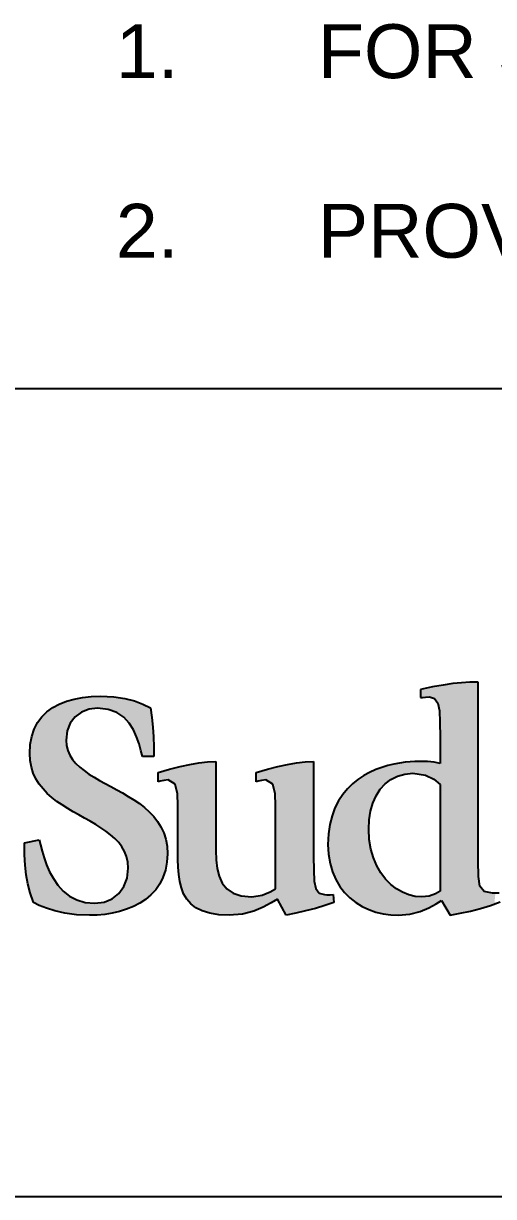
# Model space of a CAD drawing. Header units: millimetres. Extents: x 20 to 208, y 10 to 269.
# Drawn here: x 45.55 to 63, y 10 to 53.55 of the extents above; entities that cross this region are included whole.
import ezdxf

# ---------------------------------------------------------------- set-up
doc = ezdxf.new("R2010")
doc.units = ezdxf.units.MM
doc.header["$MEASUREMENT"] = 0
doc.layers.get('0').update_dxf_attribs({"linetype": 'CONTINUOUS'})
doc.layers.add('BOR-A1', color=7, linetype='CONTINUOUS')
doc.layers.add('G-ANNO-SYMB', color=5, linetype='CONTINUOUS')
doc.layers.add('N-ANNO-TEXT', color=2, linetype='CONTINUOUS', lineweight=25)
doc.styles.add('_CGS_2-5_NOTES', font='arial.ttf', dxfattribs={"height": 2.5})

msp = doc.modelspace()

# ---------------------------------------------------------------- hatches: boundary and pattern name
at = {"layer": 'BOR-A1'}
h = msp.add_hatch(color=256, dxfattribs=at)
h.paths.add_polyline_path([(62.437, 21.886), (62.429, 22.466), (62.429, 29.1), (62.118, 29.094), (61.809, 29.076), (61.486, 29.042), (61.134, 28.991), (60.738, 28.92), (60.283, 28.829), (60.283, 28.525), (60.36, 28.531), (60.478, 28.543), (60.62, 28.549), (60.813, 28.493), (60.93, 28.321), (60.99, 28.027), (61.012, 27.607), (61.015, 27.053), (61.015, 26.083), (60.791, 26.121), (60.543, 26.147), (60.242, 26.157), (60.085, 26.154), (59.91, 26.144), (59.718, 26.125), (59.514, 26.095), (59.3, 26.055), (59.079, 26.001), (58.854, 25.933), (58.627, 25.849), (58.402, 25.747), (58.182, 25.627), (57.969, 25.486), (57.766, 25.324), (57.576, 25.139), (57.402, 24.929), (57.247, 24.694), (57.113, 24.43), (57.005, 24.138), (56.924, 23.816), (56.873, 23.462), (56.855, 23.074), (56.875, 22.705), (56.931, 22.364), (57.021, 22.052), (57.143, 21.769), (57.293, 21.514), (57.469, 21.286), (57.668, 21.087), (57.887, 20.915), (58.123, 20.77), (58.373, 20.652), (58.635, 20.56), (58.905, 20.495), (59.182, 20.456), (59.461, 20.443), (59.892, 20.484), (60.272, 20.587), (60.599, 20.724), (60.867, 20.866), (61.073, 20.986), (61.385, 20.443), (61.762, 20.516), (62.141, 20.598), (62.517, 20.693), (62.885, 20.805), (63.141, 20.899), (63.037, 20.937), (63.07, 21.257), (62.963, 21.257), (62.654, 21.328), (62.496, 21.522)])
h.paths.add_polyline_path([(61.015, 21.34), (60.851, 21.237), (60.617, 21.157), (60.333, 21.126), (60.095, 21.145), (59.859, 21.201), (59.627, 21.294), (59.403, 21.423), (59.191, 21.587), (58.996, 21.785), (58.82, 22.015), (58.667, 22.278), (58.542, 22.572), (58.448, 22.897), (58.388, 23.251), (58.368, 23.633), (58.386, 23.981), (58.438, 24.307), (58.525, 24.608), (58.645, 24.88), (58.797, 25.12), (58.98, 25.324), (59.194, 25.489), (59.436, 25.611), (59.706, 25.687), (60.004, 25.713), (60.469, 25.65), (60.78, 25.494), (61.015, 25.294)], flags=16)
h.paths.add_polyline_path([(77.865, 28.455), (77.986, 28.758), (78.198, 28.961), (78.509, 29.034), (78.881, 28.931), (79.056, 28.702), (79.126, 28.467), (79.241, 28.484), (79.233, 28.685), (79.211, 28.864), (79.175, 29.026), (79.026, 29.087), (78.826, 29.132), (78.551, 29.15), (78.261, 29.124), (77.988, 29.043), (77.748, 28.901), (77.556, 28.692), (77.429, 28.409), (77.383, 28.048), (77.426, 27.686), (77.548, 27.402), (77.735, 27.191), (77.975, 27.047), (78.257, 26.964), (78.567, 26.938), (78.897, 26.971), (79.169, 27.039), (79.34, 27.094), (79.332, 27.168), (79.272, 27.181), (79.246, 27.241), (79.241, 27.407), (79.245, 27.561), (79.273, 27.636), (79.348, 27.67), (79.406, 27.678), (79.406, 27.76), (78.534, 27.76), (78.534, 27.678), (78.682, 27.653), (78.792, 27.62), (78.832, 27.55), (78.838, 27.39), (78.838, 27.078), (78.762, 27.07), (78.684, 27.064), (78.608, 27.061), (78.292, 27.128), (78.045, 27.325), (77.884, 27.644), (77.827, 28.081)])
h.paths.add_polyline_path([(79.989, 28.147), (80.03, 28.189), (80.071, 28.208), (80.113, 28.212), (80.19, 28.193), (80.301, 28.153), (80.384, 28.122), (80.465, 28.193), (80.521, 28.265), (80.565, 28.352), (80.512, 28.41), (80.431, 28.467), (80.318, 28.492), (80.172, 28.451), (80.053, 28.36), (79.973, 28.27), (79.968, 28.359), (79.958, 28.431), (79.948, 28.492), (79.768, 28.459), (79.624, 28.418), (79.438, 28.352), (79.438, 28.27), (79.46, 28.28), (79.493, 28.29), (79.537, 28.295), (79.601, 28.252), (79.624, 28.151), (79.627, 28.032), (79.627, 27.292), (79.619, 27.161), (79.584, 27.099), (79.504, 27.078), (79.438, 27.07), (79.438, 26.987), (80.244, 26.987), (80.244, 27.07), (80.121, 27.086), (80.028, 27.117), (79.994, 27.201), (79.989, 27.374)])
h.paths.add_polyline_path([(81.61, 28.23), (81.478, 28.425), (81.19, 28.492), (80.915, 28.439), (80.699, 28.312), (80.54, 28.155), (80.563, 28.092), (80.588, 28.042), (80.622, 27.99), (80.647, 27.99), (80.708, 28.117), (80.824, 28.25), (81.017, 28.311), (81.18, 28.259), (81.259, 28.127), (81.28, 27.949), (81.28, 27.875), (80.962, 27.78), (80.639, 27.603), (80.491, 27.283), (80.54, 27.103), (80.677, 26.982), (80.885, 26.938), (81.073, 26.966), (81.213, 27.031), (81.313, 27.103), (81.369, 27.023), (81.459, 26.962), (81.609, 26.938), (81.73, 26.954), (81.816, 26.988), (81.855, 27.011), (81.855, 27.056), (81.841, 27.052), (81.7, 27.124), (81.649, 27.298), (81.642, 27.522), (81.642, 27.916)])
h.paths.add_polyline_path([(81.28, 27.727), (81.28, 27.374), (81.282, 27.311), (81.286, 27.248), (81.288, 27.201), (81.252, 27.175), (81.193, 27.143), (81.107, 27.127), (80.985, 27.163), (80.906, 27.256), (80.877, 27.39), (80.935, 27.584), (81.074, 27.693), (81.247, 27.727), (81.256, 27.727), (81.266, 27.727)], flags=16)
h.paths.add_polyline_path([(82.398, 28.188), (82.459, 28.242), (82.543, 28.29), (82.653, 28.311), (82.878, 28.221), (82.962, 28.004), (82.973, 27.744), (82.973, 27.292), (82.965, 27.161), (82.93, 27.099), (82.85, 27.078), (82.784, 27.07), (82.784, 26.987), (83.524, 26.987), (83.524, 27.07), (83.467, 27.078), (83.381, 27.099), (83.344, 27.161), (83.335, 27.292), (83.335, 27.925), (83.278, 28.262), (83.118, 28.44), (82.875, 28.492), (82.654, 28.46), (82.498, 28.387), (82.398, 28.311), (82.398, 28.492), (82.233, 28.477), (82.056, 28.441), (81.847, 28.377), (81.847, 28.286), (81.865, 28.291), (81.9, 28.299), (81.946, 28.303), (82.009, 28.262), (82.033, 28.165), (82.036, 28.048), (82.036, 27.292), (82.028, 27.161), (81.992, 27.099), (81.913, 27.078), (81.855, 27.07), (81.855, 27.056), (81.864, 27.061), (81.872, 27.02), (81.855, 27.011), (81.855, 26.987), (82.587, 26.987), (82.587, 27.07), (82.53, 27.078), (82.444, 27.099), (82.407, 27.161), (82.398, 27.292)])
h.paths.add_polyline_path([(85.012, 29.298), (84.851, 29.291), (84.675, 29.268), (84.453, 29.224), (84.453, 29.141), (84.475, 29.144), (84.506, 29.147), (84.544, 29.15), (84.613, 29.105), (84.639, 28.969), (84.642, 28.739), (84.642, 28.475), (84.584, 28.483), (84.52, 28.489), (84.445, 28.492), (84.2, 28.464), (83.91, 28.347), (83.667, 28.093), (83.565, 27.653), (83.665, 27.252), (83.915, 27.016), (84.24, 26.938), (84.419, 26.966), (84.561, 27.026), (84.659, 27.086), (84.741, 26.938), (84.901, 26.972), (85.063, 27.014), (85.218, 27.07), (85.21, 27.16), (85.144, 27.16), (85.051, 27.192), (85.017, 27.292), (85.012, 27.489)])
h.paths.add_polyline_path([(84.154, 28.295), (84.379, 28.369), (84.5, 28.352), (84.581, 28.311), (84.642, 28.262), (84.642, 27.185), (84.599, 27.155), (84.54, 27.135), (84.47, 27.127), (84.228, 27.207), (84.037, 27.439), (83.96, 27.81), (84.01, 28.097)], flags=16)
at = {"layer": 'BOR-A1', "linetype": 'Continuous'}
msp.add_hatch(color=7, dxfattribs=at).paths.add_polyline_path([(49.676, 28.398), (49.318, 28.492), (48.9, 28.552), (48.412, 28.574), (48.069, 28.563), (47.742, 28.529), (47.433, 28.471), (47.145, 28.389), (46.879, 28.283), (46.638, 28.151), (46.422, 27.992), (46.234, 27.807), (46.076, 27.594), (45.95, 27.353), (45.858, 27.083), (45.801, 26.783), (45.781, 26.453), (45.797, 26.185), (45.843, 25.939), (45.916, 25.712), (46.014, 25.503), (46.135, 25.311), (46.276, 25.133), (46.434, 24.968), (46.607, 24.815), (46.793, 24.672), (46.989, 24.537), (47.192, 24.409), (47.4, 24.286), (47.61, 24.167), (47.821, 24.049), (48.029, 23.931), (48.232, 23.813), (48.428, 23.691), (48.614, 23.565), (48.787, 23.432), (48.945, 23.292), (49.086, 23.142), (49.207, 22.981), (49.305, 22.807), (49.378, 22.619), (49.424, 22.416), (49.44, 22.195), (49.399, 21.824), (49.282, 21.505), (49.096, 21.245), (48.849, 21.051), (48.547, 20.929), (48.198, 20.887), (47.843, 20.92), (47.532, 21.013), (47.261, 21.157), (47.028, 21.342), (46.829, 21.56), (46.661, 21.802), (46.521, 22.059), (46.407, 22.321), (46.314, 22.58), (46.24, 22.827), (46.181, 23.052), (46.135, 23.247), (45.584, 23.132), (45.59, 22.691), (45.609, 22.302), (45.648, 21.948), (45.709, 21.61), (45.799, 21.271), (45.921, 20.912), (46.135, 20.809), (46.4, 20.703), (46.717, 20.604), (47.089, 20.521), (47.516, 20.464), (48.001, 20.443), (48.284, 20.452), (48.566, 20.477), (48.845, 20.52), (49.117, 20.582), (49.38, 20.663), (49.63, 20.765), (49.867, 20.888), (50.085, 21.032), (50.283, 21.2), (50.459, 21.391), (50.608, 21.607), (50.73, 21.847), (50.82, 22.114), (50.876, 22.408), (50.895, 22.729), (50.879, 23.009), (50.831, 23.266), (50.756, 23.504), (50.655, 23.723), (50.531, 23.924), (50.386, 24.11), (50.223, 24.281), (50.045, 24.44), (49.854, 24.589), (49.652, 24.727), (49.443, 24.858), (49.229, 24.983), (49.012, 25.103), (48.795, 25.22), (48.581, 25.335), (48.372, 25.45), (48.171, 25.567), (47.98, 25.687), (47.801, 25.811), (47.639, 25.942), (47.494, 26.081), (47.369, 26.229), (47.268, 26.388), (47.193, 26.559), (47.146, 26.745), (47.13, 26.946), (47.17, 27.288), (47.285, 27.578), (47.465, 27.813), (47.701, 27.986), (47.984, 28.093), (48.305, 28.13), (48.695, 28.088), (49.014, 27.973), (49.271, 27.799), (49.474, 27.58), (49.631, 27.332), (49.751, 27.069), (49.841, 26.806), (49.91, 26.558), (49.966, 26.338), (50.393, 26.338), (50.388, 26.7), (50.373, 27.065), (50.347, 27.429), (50.31, 27.788), (50.262, 28.138), (49.987, 28.278)])
at = {"layer": 'BOR-A1'}
msp.add_hatch(color=256, dxfattribs=at).paths.add_polyline_path([(56.321, 26.157), (56.012, 26.135), (55.692, 26.098), (55.354, 26.043), (54.993, 25.967), (54.605, 25.867), (54.183, 25.738), (54.183, 25.393), (54.259, 25.415), (54.39, 25.449), (54.553, 25.467), (54.802, 25.313), (54.894, 24.949), (54.907, 24.521), (54.907, 21.422), (54.704, 21.309), (54.416, 21.184), (54.027, 21.126), (53.637, 21.162), (53.33, 21.264), (53.096, 21.425), (52.926, 21.637), (52.811, 21.892), (52.74, 22.184), (52.705, 22.503), (52.695, 22.844), (52.695, 26.157), (52.384, 26.135), (52.062, 26.098), (51.724, 26.043), (51.363, 25.967), (50.974, 25.867), (50.55, 25.738), (50.55, 25.393), (50.629, 25.415), (50.76, 25.449), (50.928, 25.467), (51.176, 25.313), (51.268, 24.949), (51.281, 24.521), (51.281, 22.811), (51.283, 22.514), (51.293, 22.228), (51.315, 21.956), (51.353, 21.698), (51.412, 21.459), (51.497, 21.239), (51.612, 21.041), (51.762, 20.868), (51.95, 20.721), (52.183, 20.603), (52.464, 20.516), (52.798, 20.462), (53.188, 20.443), (53.682, 20.485), (54.101, 20.593), (54.453, 20.74), (54.744, 20.899), (54.981, 21.044), (55.301, 20.443), (55.658, 20.518), (56.022, 20.604), (56.386, 20.699), (56.74, 20.802), (57.077, 20.912), (57.052, 21.216), (56.932, 21.207), (56.816, 21.206), (56.724, 21.208), (56.527, 21.264), (56.408, 21.432), (56.347, 21.714), (56.324, 22.113), (56.321, 22.63)])

# ---------------------------------------------------------------- linework, layer by layer
for q in [(181.992, 40), (181.992, 40), (181.992, 40), (181.992, 40), (206, 40), (96.559, 40)]:
    msp.add_line((20, 40), q)
at = {"layer": 'BOR-A1', "color": 7, "linetype": 'Continuous'}
for p, q in [((60.738, 28.92), (60.283, 28.829)), ((60.283, 28.829), (60.283, 28.525)), ((61.134, 28.991), (60.738, 28.92)), ((61.486, 29.042), (61.134, 28.991)), ((61.809, 29.076), (61.486, 29.042)), ((62.118, 29.094), (61.809, 29.076)), ((62.429, 29.1), (62.118, 29.094)), ((62.429, 22.466), (62.429, 29.1)), ((46.879, 28.283), (47.145, 28.389)), ((47.145, 28.389), (47.433, 28.471)), ((47.433, 28.471), (47.742, 28.529)), ((47.742, 28.529), (48.069, 28.563)), ((48.069, 28.563), (48.412, 28.574)), ((48.412, 28.574), (48.9, 28.552)), ((48.9, 28.552), (49.318, 28.492)), ((49.318, 28.492), (49.676, 28.398)), ((49.676, 28.398), (49.987, 28.278)), ((60.283, 28.525), (60.36, 28.531)), ((60.36, 28.531), (60.478, 28.543)), ((60.478, 28.543), (60.62, 28.549)), ((60.62, 28.549), (60.813, 28.493)), ((60.813, 28.493), (60.93, 28.321)), ((60.93, 28.321), (60.99, 28.027)), ((46.234, 27.807), (46.422, 27.992)), ((46.422, 27.992), (46.638, 28.151)), ((46.638, 28.151), (46.879, 28.283)), ((47.701, 27.986), (47.465, 27.813)), ((47.984, 28.093), (47.701, 27.986)), ((48.305, 28.13), (47.984, 28.093)), ((48.695, 28.088), (48.305, 28.13)), ((49.014, 27.973), (48.695, 28.088)), ((49.271, 27.799), (49.014, 27.973)), ((49.987, 28.278), (50.262, 28.138)), ((50.262, 28.138), (50.31, 27.788)), ((60.99, 28.027), (61.012, 27.607)), ((45.95, 27.353), (46.076, 27.594)), ((46.076, 27.594), (46.234, 27.807)), ((47.285, 27.578), (47.17, 27.288)), ((47.465, 27.813), (47.285, 27.578)), ((49.474, 27.58), (49.271, 27.799)), ((49.631, 27.332), (49.474, 27.58)), ((50.31, 27.788), (50.347, 27.429)), ((61.012, 27.607), (61.015, 27.053)), ((45.801, 26.783), (45.858, 27.083)), ((45.858, 27.083), (45.95, 27.353)), ((47.17, 27.288), (47.13, 26.946)), ((49.751, 27.069), (49.631, 27.332)), ((49.841, 26.806), (49.751, 27.069)), ((50.347, 27.429), (50.373, 27.065)), ((50.373, 27.065), (50.388, 26.7)), ((61.015, 27.053), (61.015, 26.083)), ((45.781, 26.453), (45.801, 26.783)), ((47.13, 26.946), (47.146, 26.745)), ((47.146, 26.745), (47.193, 26.559)), ((49.91, 26.558), (49.841, 26.806)), ((50.388, 26.7), (50.393, 26.338)), ((45.797, 26.185), (45.781, 26.453)), ((45.843, 25.939), (45.797, 26.185)), ((47.193, 26.559), (47.268, 26.388)), ((47.268, 26.388), (47.369, 26.229)), ((47.369, 26.229), (47.494, 26.081)), ((49.966, 26.338), (49.91, 26.558)), ((50.393, 26.338), (49.966, 26.338)), ((52.062, 26.098), (52.384, 26.135)), ((52.384, 26.135), (52.695, 26.157)), ((52.695, 26.157), (52.695, 22.844)), ((55.692, 26.098), (56.012, 26.135)), ((56.012, 26.135), (56.321, 26.157)), ((56.321, 26.157), (56.321, 22.63)), ((59.91, 26.144), (59.718, 26.125)), ((60.085, 26.154), (59.91, 26.144)), ((60.242, 26.157), (60.085, 26.154)), ((60.543, 26.147), (60.242, 26.157)), ((60.791, 26.121), (60.543, 26.147)), ((45.916, 25.712), (45.843, 25.939)), ((46.014, 25.503), (45.916, 25.712)), ((47.494, 26.081), (47.639, 25.942)), ((47.639, 25.942), (47.801, 25.811)), ((47.801, 25.811), (47.98, 25.687)), ((50.55, 25.738), (50.974, 25.867)), ((50.55, 25.393), (50.55, 25.738)), ((50.974, 25.867), (51.363, 25.967)), ((51.363, 25.967), (51.724, 26.043)), ((51.724, 26.043), (52.062, 26.098)), ((54.183, 25.738), (54.605, 25.867)), ((54.183, 25.393), (54.183, 25.738)), ((54.605, 25.867), (54.993, 25.967)), ((54.993, 25.967), (55.354, 26.043)), ((55.354, 26.043), (55.692, 26.098)), ((58.402, 25.747), (58.182, 25.627)), ((58.627, 25.849), (58.402, 25.747)), ((58.854, 25.933), (58.627, 25.849)), ((59.079, 26.001), (58.854, 25.933)), ((59.3, 26.055), (59.079, 26.001)), ((59.514, 26.095), (59.3, 26.055)), ((59.718, 26.125), (59.514, 26.095)), ((59.706, 25.687), (60.004, 25.713)), ((60.004, 25.713), (60.469, 25.65)), ((61.015, 26.083), (60.791, 26.121)), ((46.135, 25.311), (46.014, 25.503)), ((46.276, 25.133), (46.135, 25.311)), ((47.98, 25.687), (48.171, 25.567)), ((48.171, 25.567), (48.372, 25.45)), ((48.372, 25.45), (48.581, 25.335)), ((48.581, 25.335), (48.795, 25.22)), ((50.629, 25.415), (50.55, 25.393)), ((50.76, 25.449), (50.629, 25.415)), ((50.928, 25.467), (50.76, 25.449)), ((51.176, 25.313), (50.928, 25.467)), ((51.268, 24.949), (51.176, 25.313)), ((54.259, 25.415), (54.183, 25.393)), ((54.39, 25.449), (54.259, 25.415)), ((54.553, 25.467), (54.39, 25.449)), ((54.802, 25.313), (54.553, 25.467)), ((54.894, 24.949), (54.802, 25.313)), ((57.766, 25.324), (57.576, 25.139)), ((57.969, 25.486), (57.766, 25.324)), ((58.182, 25.627), (57.969, 25.486)), ((58.797, 25.12), (58.98, 25.324)), ((58.98, 25.324), (59.194, 25.489)), ((59.194, 25.489), (59.436, 25.611)), ((59.436, 25.611), (59.706, 25.687)), ((60.469, 25.65), (60.78, 25.494)), ((60.78, 25.494), (61.015, 25.294)), ((61.015, 25.294), (61.015, 21.34)), ((46.434, 24.968), (46.276, 25.133)), ((46.607, 24.815), (46.434, 24.968)), ((48.795, 25.22), (49.012, 25.103)), ((49.012, 25.103), (49.229, 24.983)), ((49.229, 24.983), (49.443, 24.858)), ((49.443, 24.858), (49.652, 24.727)), ((51.281, 24.521), (51.268, 24.949)), ((54.907, 24.521), (54.894, 24.949)), ((57.402, 24.929), (57.247, 24.694)), ((57.576, 25.139), (57.402, 24.929)), ((58.525, 24.608), (58.645, 24.88)), ((58.645, 24.88), (58.797, 25.12)), ((46.793, 24.672), (46.607, 24.815)), ((46.989, 24.537), (46.793, 24.672)), ((47.192, 24.409), (46.989, 24.537)), ((47.4, 24.286), (47.192, 24.409)), ((49.652, 24.727), (49.854, 24.589)), ((49.854, 24.589), (50.045, 24.44)), ((50.045, 24.44), (50.223, 24.281)), ((51.281, 22.811), (51.281, 24.521)), ((54.907, 21.422), (54.907, 24.521)), ((57.113, 24.43), (57.005, 24.138)), ((57.247, 24.694), (57.113, 24.43)), ((58.438, 24.307), (58.525, 24.608)), ((47.61, 24.167), (47.4, 24.286)), ((47.821, 24.049), (47.61, 24.167)), ((48.029, 23.931), (47.821, 24.049)), ((50.223, 24.281), (50.386, 24.11)), ((50.386, 24.11), (50.531, 23.924)), ((57.005, 24.138), (56.924, 23.816)), ((58.368, 23.633), (58.386, 23.981)), ((58.386, 23.981), (58.438, 24.307)), ((48.232, 23.813), (48.029, 23.931)), ((48.428, 23.691), (48.232, 23.813)), ((48.614, 23.565), (48.428, 23.691)), ((48.787, 23.432), (48.614, 23.565)), ((50.531, 23.924), (50.655, 23.723)), ((50.655, 23.723), (50.756, 23.504)), ((56.924, 23.816), (56.873, 23.462)), ((58.388, 23.251), (58.368, 23.633)), ((45.584, 23.132), (46.135, 23.247)), ((45.59, 22.691), (45.584, 23.132)), ((46.135, 23.247), (46.181, 23.052)), ((48.945, 23.292), (48.787, 23.432)), ((49.086, 23.142), (48.945, 23.292)), ((49.207, 22.981), (49.086, 23.142)), ((50.756, 23.504), (50.831, 23.266)), ((50.831, 23.266), (50.879, 23.009)), ((56.873, 23.462), (56.855, 23.074)), ((58.448, 22.897), (58.388, 23.251)), ((45.609, 22.302), (45.59, 22.691)), ((46.181, 23.052), (46.24, 22.827)), ((46.24, 22.827), (46.314, 22.58)), ((49.305, 22.807), (49.207, 22.981)), ((49.378, 22.619), (49.305, 22.807)), ((50.895, 22.729), (50.876, 22.408)), ((50.879, 23.009), (50.895, 22.729)), ((51.283, 22.514), (51.281, 22.811)), ((52.695, 22.844), (52.705, 22.503)), ((56.855, 23.074), (56.875, 22.705)), ((56.875, 22.705), (56.931, 22.364)), ((58.542, 22.572), (58.448, 22.897)), ((45.648, 21.948), (45.609, 22.302)), ((46.314, 22.58), (46.407, 22.321)), ((46.407, 22.321), (46.521, 22.059)), ((49.424, 22.416), (49.378, 22.619)), ((49.44, 22.195), (49.424, 22.416)), ((50.876, 22.408), (50.82, 22.114)), ((51.293, 22.228), (51.283, 22.514)), ((51.315, 21.956), (51.293, 22.228)), ((52.705, 22.503), (52.74, 22.184)), ((56.321, 22.63), (56.324, 22.113)), ((56.931, 22.364), (57.021, 22.052)), ((58.667, 22.278), (58.542, 22.572)), ((58.82, 22.015), (58.667, 22.278)), ((62.437, 21.886), (62.429, 22.466)), ((45.709, 21.61), (45.648, 21.948)), ((46.521, 22.059), (46.661, 21.802)), ((46.661, 21.802), (46.829, 21.56)), ((49.282, 21.505), (49.399, 21.824)), ((49.399, 21.824), (49.44, 22.195)), ((50.73, 21.847), (50.608, 21.607)), ((50.82, 22.114), (50.73, 21.847)), ((51.353, 21.698), (51.315, 21.956)), ((52.74, 22.184), (52.811, 21.892)), ((52.811, 21.892), (52.926, 21.637)), ((56.324, 22.113), (56.347, 21.714)), ((57.021, 22.052), (57.143, 21.769)), ((58.996, 21.785), (58.82, 22.015)), ((59.191, 21.587), (58.996, 21.785)), ((62.496, 21.522), (62.437, 21.886)), ((45.799, 21.271), (45.709, 21.61)), ((46.829, 21.56), (47.028, 21.342)), ((47.028, 21.342), (47.261, 21.157)), ((49.096, 21.245), (49.282, 21.505)), ((50.459, 21.391), (50.283, 21.2)), ((50.608, 21.607), (50.459, 21.391)), ((51.412, 21.459), (51.353, 21.698)), ((51.497, 21.239), (51.412, 21.459)), ((52.926, 21.637), (53.096, 21.425)), ((53.096, 21.425), (53.33, 21.264)), ((54.704, 21.309), (54.907, 21.422)), ((56.347, 21.714), (56.408, 21.432)), ((56.408, 21.432), (56.527, 21.264)), ((57.143, 21.769), (57.293, 21.514)), ((57.293, 21.514), (57.469, 21.286)), ((59.403, 21.423), (59.191, 21.587)), ((59.627, 21.294), (59.403, 21.423)), ((62.654, 21.328), (62.496, 21.522)), ((45.921, 20.912), (45.799, 21.271)), ((46.135, 20.809), (45.921, 20.912)), ((47.261, 21.157), (47.532, 21.013)), ((47.532, 21.013), (47.843, 20.92)), ((47.843, 20.92), (48.198, 20.887)), ((48.198, 20.887), (48.547, 20.929)), ((48.547, 20.929), (48.849, 21.051)), ((48.849, 21.051), (49.096, 21.245)), ((50.085, 21.032), (49.867, 20.888)), ((50.283, 21.2), (50.085, 21.032)), ((51.612, 21.041), (51.497, 21.239)), ((51.762, 20.868), (51.612, 21.041)), ((53.33, 21.264), (53.637, 21.162)), ((53.637, 21.162), (54.027, 21.126)), ((54.027, 21.126), (54.416, 21.184)), ((54.416, 21.184), (54.704, 21.309)), ((54.981, 21.044), (54.744, 20.899)), ((55.301, 20.443), (54.981, 21.044)), ((56.527, 21.264), (56.724, 21.208)), ((56.724, 21.208), (56.816, 21.206)), ((57.077, 20.912), (56.74, 20.802)), ((56.816, 21.206), (56.932, 21.207)), ((56.932, 21.207), (57.052, 21.216)), ((57.052, 21.216), (57.077, 20.912)), ((57.469, 21.286), (57.668, 21.087)), ((57.668, 21.087), (57.887, 20.915)), ((57.887, 20.915), (58.123, 20.77)), ((59.859, 21.201), (59.627, 21.294)), ((60.095, 21.145), (59.859, 21.201)), ((60.333, 21.126), (60.095, 21.145)), ((60.617, 21.157), (60.333, 21.126)), ((60.851, 21.237), (60.617, 21.157)), ((61.015, 21.34), (60.851, 21.237)), ((60.867, 20.866), (61.073, 20.986)), ((61.073, 20.986), (61.385, 20.443)), ((62.963, 21.257), (62.654, 21.328)), ((62.885, 20.805), (63.243, 20.937)), ((63.21, 21.257), (62.963, 21.257)), ((46.4, 20.703), (46.135, 20.809)), ((46.717, 20.604), (46.4, 20.703)), ((47.089, 20.521), (46.717, 20.604)), ((47.516, 20.464), (47.089, 20.521)), ((48.566, 20.477), (48.284, 20.452)), ((48.845, 20.52), (48.566, 20.477)), ((49.117, 20.582), (48.845, 20.52)), ((49.38, 20.663), (49.117, 20.582)), ((49.63, 20.765), (49.38, 20.663)), ((49.867, 20.888), (49.63, 20.765)), ((51.95, 20.721), (51.762, 20.868)), ((52.183, 20.603), (51.95, 20.721)), ((52.464, 20.516), (52.183, 20.603)), ((52.798, 20.462), (52.464, 20.516)), ((53.682, 20.485), (53.188, 20.443)), ((54.101, 20.593), (53.682, 20.485)), ((54.453, 20.74), (54.101, 20.593)), ((54.744, 20.899), (54.453, 20.74)), ((55.658, 20.518), (55.301, 20.443)), ((56.022, 20.604), (55.658, 20.518)), ((56.386, 20.699), (56.022, 20.604)), ((56.74, 20.802), (56.386, 20.699)), ((58.123, 20.77), (58.373, 20.652)), ((58.373, 20.652), (58.635, 20.56)), ((58.635, 20.56), (58.905, 20.495)), ((58.905, 20.495), (59.182, 20.456)), ((59.461, 20.443), (59.892, 20.484)), ((59.892, 20.484), (60.272, 20.587)), ((60.272, 20.587), (60.599, 20.724)), ((60.599, 20.724), (60.867, 20.866)), ((61.385, 20.443), (61.762, 20.516)), ((61.762, 20.516), (62.141, 20.598)), ((62.141, 20.598), (62.517, 20.693)), ((62.517, 20.693), (62.885, 20.805)), ((48.001, 20.443), (47.516, 20.464)), ((48.284, 20.452), (48.001, 20.443)), ((53.188, 20.443), (52.798, 20.462)), ((59.182, 20.456), (59.461, 20.443))]:
    msp.add_line(p, q, dxfattribs=at)
at = {"layer": 'G-ANNO-SYMB'}
for p in [(20, 10), (26, 10)]:
    msp.add_line(p, (206, 10), dxfattribs=at)

# ---------------------------------------------------------------- texts
at = {"layer": 'N-ANNO-TEXT', "insert": (48.983, 53.522), "char_height": 2, "width": 176.5207, "attachment_point": 1, "style": '_CGS_2-5_NOTES'}
msp.add_mtext('\\pi-7.499,l7.499,t7.499;1.^IFOR SUPPLEMENTARY INSTALLATION DETAILS, CONSULT THE INSTRUCTION MANUAL.\\P\\pi0,l0,tz;\\P\\pi-7.499,l7.499,t7.499;2.^IPROVIDE LOCAL POWER DISCONNECT SWITCH FOR FREE CHLORINE ANALYZER.', dxfattribs=at)

doc.saveas('drawing.dxf')
